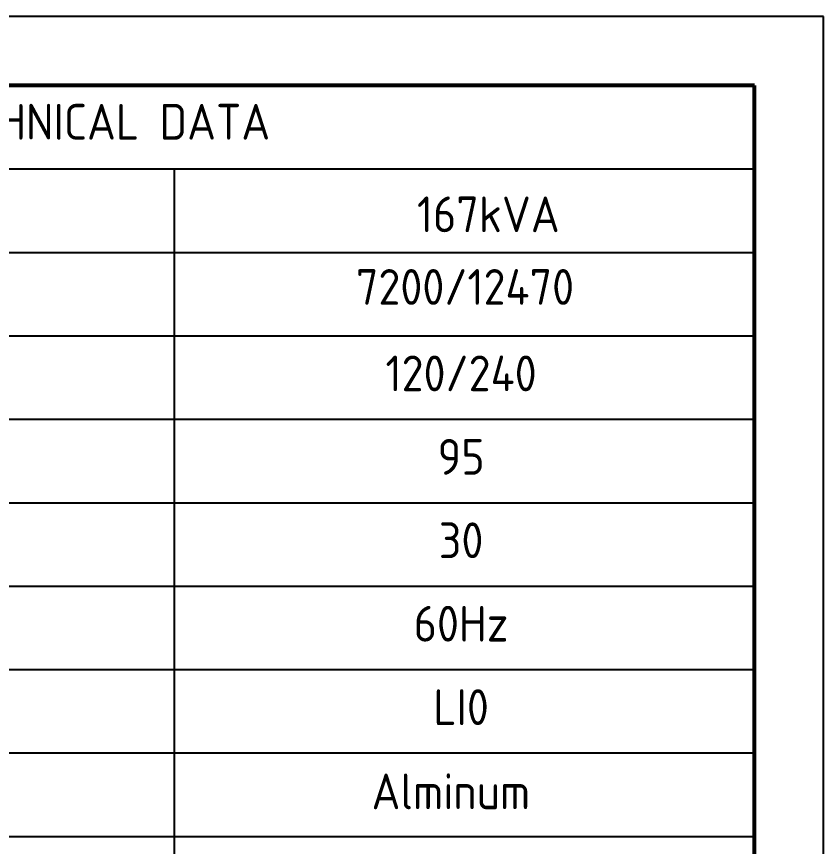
# Model space of a CAD drawing. Header units: millimetres. Extents: x 119255 to 128417, y -8474 to -5265.
# Drawn here: x 127889 to 128417, y -6338 to -5795 of the extents above; entities that cross this region are included whole.
import ezdxf
from ezdxf.enums import TextEntityAlignment as Align

# ---------------------------------------------------------------- set-up
doc = ezdxf.new("R2010")
doc.units = ezdxf.units.MM
doc.header["$LTSCALE"] = 3
doc.layers.add('A', color=3, linetype='Continuous')
doc.layers.add('S', color=254, linetype='Continuous')
doc.layers.add('标注、文本', color=3, linetype='Continuous', lineweight=25)
doc.layers.add('粗实线', color=4, linetype='Continuous', lineweight=53)
doc.styles.add('ST_WIN', font='isocp2.shx', dxfattribs={"bigfont": 'hzdxfst.shx'})

msp = doc.modelspace()

# ---------------------------------------------------------------- linework, layer by layer
at = {"layer": 'A'}
for p, q in [((127477.24, -5839.86), (128371.45, -5839.86)), ((128371.45, -6822.64), (128371.45, -5839.86)), ((127477.24, -5894.46), (128371.45, -5894.46)), ((127991.9, -6822.64), (127991.9, -5894.46)), ((127477.24, -5949.06), (128371.45, -5949.06)), ((127477.24, -6003.65), (128371.45, -6003.65)), ((127477.24, -6058.25), (128371.45, -6058.25)), ((127477.24, -6112.85), (128371.45, -6112.85)), ((127477.24, -6167.45), (128371.45, -6167.45)), ((127477.24, -6167.45), (128371.45, -6167.45)), ((127477.24, -6222.05), (128371.45, -6222.05)), ((127477.24, -6222.05), (128371.45, -6222.05)), ((127477.24, -6276.65), (128371.45, -6276.65)), ((127477.24, -6331.25), (128371.45, -6331.25))]:
    msp.add_line(p, q, dxfattribs=at)
at = {"layer": '标注、文本'}
for p, q in [((128416.56, -5794.75), (124627.52, -5794.75)), ((128416.56, -8474.14), (128416.56, -5794.75))]:
    msp.add_line(p, q, dxfattribs=at)
at = {"layer": '粗实线'}
for p, q in [((128371.45, -5839.86), (124853.06, -5839.86)), ((128371.45, -8429.03), (128371.45, -5839.86))]:
    msp.add_line(p, q, dxfattribs=at)

# ---------------------------------------------------------------- texts
at = {"layer": 'S', "style": 'ST_WIN'}
for s, height, p in [('TECHNICAL DATA', 23.3996, (127829.76, -5875.28)), ('167kVA', 23.4, (128150.55, -5935.84))]:
    msp.add_text(s, height=height, dxfattribs=at).set_placement(p)
for s, p in [('7200/12470', (128182.01, -5983.36)), ('120/240', (128179.46, -6039.95)), ('95', (128179.46, -6094.55)), ('30', (128179.46, -6149.15)), ('60Hz', (128179.46, -6203.75)), ('LI0', (128179.46, -6258.35)), ('Alminum', (128172.74, -6313.48))]:
    msp.add_text(s, height=23.4, dxfattribs=at).set_placement(p, align=Align.CENTER)

doc.saveas('drawing.dxf')
